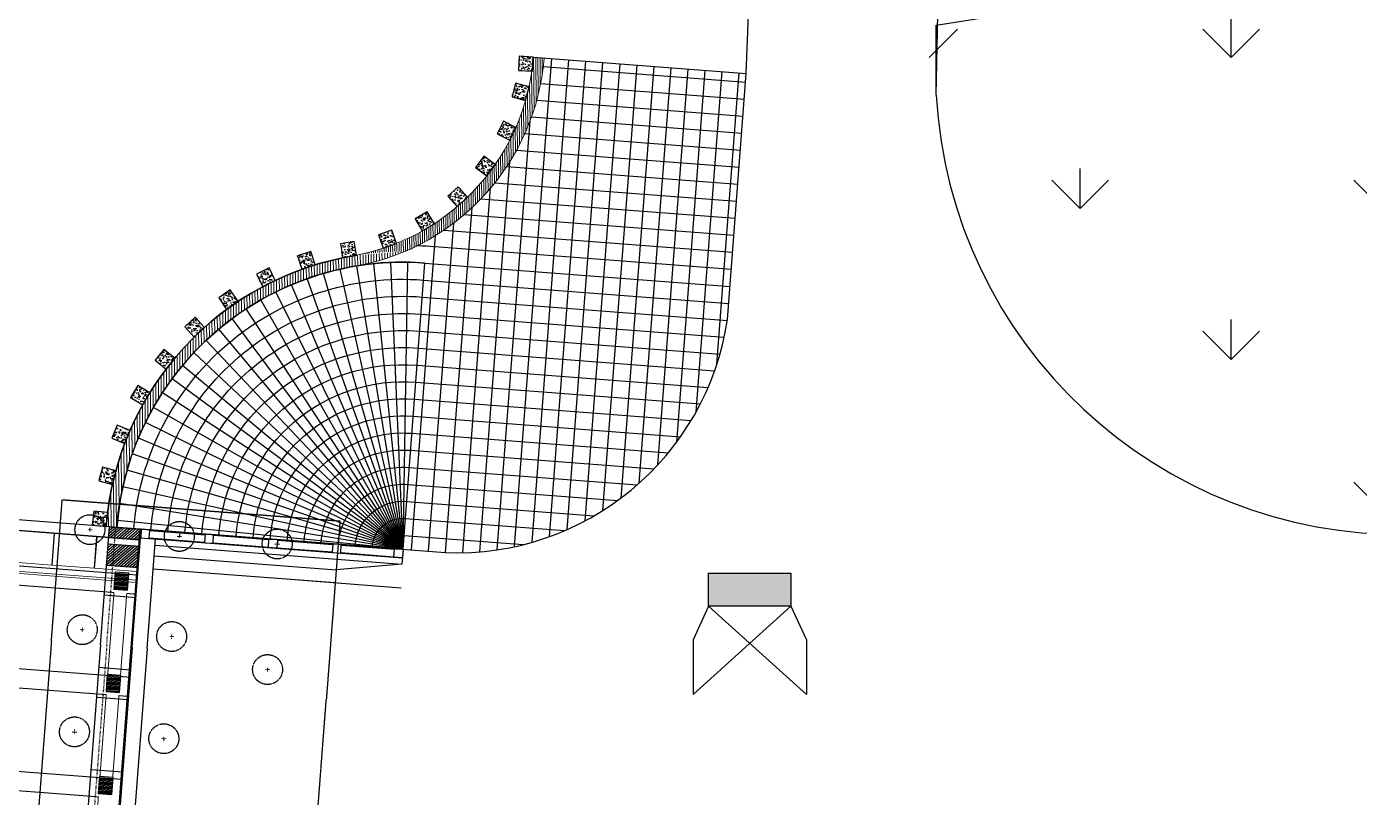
# Model space of a CAD drawing. Header units: inches. Extents: x 215676 to 3518780154, y 2761699 to 325936546.
# Drawn here: x 113033010 to 113064231, y 9467255 to 9485305 of the extents above; entities that cross this region are included whole.
import ezdxf

# ---------------------------------------------------------------- set-up
doc = ezdxf.new("R2010")
doc.units = ezdxf.units.IN
doc.header["$MEASUREMENT"] = 0
for name, pattern in [('ACAD_ISO03W100', [30, 12, -18]), ('DASHED', [0.75, 0.5, -0.25]), ('DASHED2', [0.375, 0.25, -0.125]), ('HIDDEN', [9.524999999999999, 6.35, -3.175])]:
    doc.linetypes.add(name, pattern=pattern)
for name, color, linetype in [('Abutment W Line', 11, 'Continuous'), ('Bearing  peat', 11, 'Continuous'), ('Crops Land', 74, 'Continuous'), ('Deck Slab', 11, 'Continuous'), ('ELECTRIC POLE', 1, 'Continuous'), ('Extra Line', 134, 'Continuous'), ('Hatching', 65, 'Continuous'), ('Ralling', 6, 'Continuous'), ('RL', 1, 'Continuous'), ('Text', 7, 'Continuous')]:
    doc.layers.add(name, color=color, linetype=linetype)
for name, color, linetype, lineweight in [('Box', 30, 'Continuous', 13), ('Girder Line', 7, 'Continuous', 18), ('Pucca Road', 1, 'Continuous', 30), ('Railing', 6, 'Continuous', 15), ('Road', 7, 'Continuous', 30)]:
    doc.layers.add(name, color=color, linetype=linetype, lineweight=lineweight)
pattern_1 = [(45, (113368225.4387956, 9459709.098030254), (-33.67596045400933, 33.67596045400933), [])]

# ---------------------------------------------------------------- blocks, each defined once
blk = doc.blocks.new('eeee')
at = {"layer": 'ELECTRIC POLE'}
for p, q in [((353314.0216475676, 2673551.64898157), (353315.7394676891, 2673551.64898157)), ((353314.0216475676, 2673550.959405303), (353314.0216475676, 2673551.64898157)), ((353315.7394676891, 2673551.64898157), (353315.7394676891, 2673550.959405303)), ((353314.0216475676, 2673550.959405303), (353313.699718081, 2673550.258974852)), ((353313.699718081, 2673549.118617038), (353315.7394676891, 2673550.959405303)), ((353315.7394676891, 2673550.959405303), (353314.0216475676, 2673550.959405303)), ((353316.0613971761, 2673549.118617038), (353314.0216475676, 2673550.959405303)), ((353315.7394676891, 2673550.959405303), (353316.0613971761, 2673550.258974852)), ((353313.699718081, 2673550.258974852), (353313.699718081, 2673549.118617038)), ((353316.0613971761, 2673550.258974852), (353316.0613971761, 2673549.118617038))]:
    blk.add_line(p, q, dxfattribs=at)
blk.add_solid([(353314.0216475676, 2673551.64898157), (353315.7394676891, 2673551.64898157), (353314.0216475676, 2673550.959405303), (353315.7394676891, 2673550.959405303)], dxfattribs=at)
blk = doc.blocks.new('*U408')
at = {"ltscale": 10}
blk.add_line((-4.117874862132975e-13, 6725), (0.9146961398801068, 6.220588693400858e-05), dxfattribs=at)
blk = doc.blocks.new('*U409')
at = {"layer": 'RL', "color": 0, "linetype": 'ByBlock', "lineweight": -2, "transparency": 16777216}
for p, rotation in [((113350988.0551053, 9474678.048711212), 190.2237822179475), ((113351383.5826658, 9474737.30057654), 186.8158548119649), ((113351781.9329773, 9474772.935727982), 183.4079274059825), ((113352181.6971645, 9474784.828132046), 180), ((113350211.0488732, 9474489.615866657), 197.0396370299124), ((113350596.7491875, 9474595.389692483), 193.6317096239301), ((113349461.8969449, 9474210.300615128), 203.8554918418771), ((113349832.3182975, 9474361.101331899), 200.4475644358947), ((113348751.1882747, 9473844.050962906), 210.6713466538419), ((113349101.0949121, 9474037.74706447), 207.2634192478594), ((113348413.4145735, 9473629.897369865), 214.0792740598244), ((113347778.9973605, 9473143.317035893), 220.8951288717895), ((113348088.9684378, 9473396.043698296), 217.4872014658067), ((113347484.5976393, 9472872.611219851), 224.3030562777721), ((113347206.8104997, 9472584.883675586), 227.7109836837547), ((113346946.6184121, 9472281.152030524), 231.1189110897373), ((113346704.9416172, 9471962.49051498), 234.5268384957198), ((113346482.6348714, 9471630.02616286), 237.9347659017022), ((113346280.4844234, 9471284.934825592), 241.3426933076847), ((113346099.2052339, 9470928.437013393), 244.750620713667), ((113345939.4384464, 9470561.793578615), 248.1585481196495), ((113345801.7491199, 9470186.301256388), 251.566475525632), ((113345686.6242307, 9469803.288078364), 254.9744029316145), ((113345594.4709494, 9469414.108675757), 258.3823303375971), ((113345525.6152014, 9469020.139488336), 261.7902577435796), ((113345480.3005141, 9468622.77389625), 265.1981851495621), ((113345458.6871551, 9468223.417291977), 268.6061125555447)]:
    blk.add_blockref('*U408', p, dxfattribs=dict(at, rotation=rotation))
blk = doc.blocks.new('gfffe')
at = {"true_color": 0xed1f24}
h = blk.add_hatch(dxfattribs=at)
h.set_pattern_fill('AR-CONC', color=240, angle=-3.81666561775622e-14)
h.set_pattern_definition([(49.9999999999999, (5949314.327706725, 76386.57703159499), (182.184668996004, -15.93908553890321), [19.05, -209.55]), (355, (5949314.327706725, 76386.57703159499), (-35.24342142496921, 191.0568452390352), [15.24, -167.64058417]), (100.4514446999999, (5949329.509713725, 76385.24877809499), (146.9412470903534, 175.117751912195), [16.19000879999999, -178.0902445999999]), (46.18419999999996, (5949314.327706725, 76437.37703159498), (271.0790408921299, -42.04232793272732), [28.575, -314.325]), (96.63555760999989, (5949336.917606725, 76433.87353159499), (237.4041340515032, 247.4261245977214), [24.28502314, -267.13560816]), (351.1841511699999, (5949314.327706725, 76437.37703159498), (237.4041340649772, 247.4261245855325), [22.85996707, -251.45973192]), (20.99999999999993, (5949339.727706725, 76424.67703159498), (151.6143912691324, -102.2651981870877), [19.05, -209.55]), (325.9999999999999, (5949339.727706725, 76424.67703159498), (61.80202834764719, 184.1879661223192), [15.24, -167.64]), (71.45144499999995, (5949352.362239325, 76416.15493169498), (213.4164192787162, 81.9227688859051), [16.1900088, -178.0899376]), (37.49999999999998, (5949314.327706725, 76386.57703159499), (3.088603250591873, 84.5550388731531), [0, -165.608, 0, -170.18, 0, -168.275]), (7.499999999999957, (5949314.327706725, 76386.57703159499), (66.81966251030582, 100.1805748181195), [0, -97.02799999999998, 0, -161.798, 0, -64.13499999999999]), (327.5, (5949257.685706725, 76386.57703159499), (135.5905951668714, -5.728743992673534), [0, -63.49999999999999, 0, -198.12, 0, -262.8899999999999]), (317.4999999999999, (5949232.285706725, 76386.57703159499), (148.129181386018, 25.42649103333293), [0, -82.55, 0, -131.572, 0, -186.69])])
h.paths.add_polyline_path([(5963085.189231027, 76843.61030348999), (5962756.360412356, 76832.52273693965), (5962767.447978905, 76503.69391826894), (5963096.276797577, 76514.78148481926)])
at = {"ltscale": 10}
blk.add_lwpolyline([(5962756.360412356, 76832.52273693965), (5963085.189231027, 76843.61030348999), (5963096.276797577, 76514.78148481926), (5962767.447978905, 76503.69391826894)], close=True, dxfattribs=at)
blk = doc.blocks.new('PNAU')
at = {"layer": 'Hatching', "lineweight": 18, "true_color": 0x58ba48}
h = blk.add_hatch(dxfattribs=at)
h.set_pattern_fill('ANSI31', color=85, scale=400, angle=50)
h.set_pattern_definition([(95, (0, 0), (-49.80973490458728, -4.357787137382907), [])])
edge = h.paths.add_edge_path()
edge.add_line((113354599.5347867, 9479775.81910523), (113354349.6971646, 9479784.828132043))
edge.add_arc((113349155.5266468, 9479822.288337516), 5194.305596967747, 296.6680124525945, 359.5867916820559, ccw=False)
edge.add_line((113351486.8357682, 9475180.542069681), (113351487.2557121, 9475179.602044143))
edge.add_line((113351487.2557121, 9475179.602044143), (113351426.6361499, 9475152.521064403))
edge.add_arc((113349218.0806666, 9479976.001922531), 5305.062196769906, 293.5422310188767, 294.60190041755305, ccw=False)
edge.add_line((113351337.0545951, 9475112.501701303), (113351186.8534782, 9475045.401358526))
edge.add_line((113351186.8534782, 9475045.401358526), (113351185.1918997, 9475049.120727697))
edge.add_arc((113349218.0806666, 9479976.001922252), 5305.062196491373, 284.75465552415193, 291.764896020731, ccw=False)
edge.add_arc((113352181.6971645, 9468059.828132017), 6975.00000003192, 93.73396778347387, 103.36689077095878, ccw=False)
edge.add_arc((113349144.584517, 9479824.984014072), 5455.171824359235, 298.2599355404839, 359.4836129816748)
h = blk.add_hatch(dxfattribs=at)
h.set_pattern_fill('ANSI31', color=85, scale=20, angle=50)
h.set_pattern_definition([(94.99999999999984, (107366486.5575128, 9391556.134213777), (-63.25836332882584, -5.53438966447629), [])])
edge = h.paths.add_edge_path()
edge.add_line((113350569.1766863, 9474845.872834772), (113350569.9887728, 9474842.649198374))
edge.add_line((113350569.9887728, 9474842.649198374), (113351693.7429287, 9475020.591994073))
edge.add_arc((113349237.5906421, 9479729.851865748), 5311.291047733716, 284.81699234142746, 297.54465472515983, ccw=False)
edge.add_arc((113352178.5754403, 9468062.51943908), 6721.648878998658, 103.6190530553498, 174.8502521718907)
edge.add_line((113345484.0584546, 9468665.848520705), (113345230.063094, 9468630.274228701))
edge.add_arc((113352165.1603962, 9468074.032988278), 6957.368677072809, 103.26143960722192, 175.4143114422804, ccw=False)
edge = h.paths.add_edge_path()
edge.add_line((113345230.063094, 9468630.274228701), (113345484.0584546, 9468665.848520705))
edge.add_arc((113352181.6971645, 9468059.828132102), 6725.000000028963, 174.8298025587759, 179.1017579035993)
edge.add_arc((113345294.3681323, 9468026.28921948), 214.3146728994236, 40.42201889058486, 112.5331915434619)
edge.add_line((113345212.2387691, 9468224.24261483), (113345230.063094, 9468630.274228701))
edge = h.paths.add_edge_path()
edge.add_arc((113345294.3681323, 9468026.28921948), 214.314672903846, 40.42201889058481, 112.5331915434619, ccw=False)
edge.add_line((113345457.5235733, 9468165.253535321), (113345456.6971645, 9468059.828132046))
edge.add_line((113345456.6971645, 9468059.828132046), (113345206.6971646, 9468059.828132046))
edge.add_line((113345206.6971646, 9468059.828132046), (113345212.2387691, 9468224.24261483))
at = {"layer": 'Hatching', "linetype": 'Continuous', "ltscale": 3}
h = blk.add_hatch(dxfattribs=at)
h.set_pattern_fill('ANSI31', color=256, scale=15, style=2)
h.set_pattern_definition(pattern_1)
h.paths.add_polyline_path([(113346031.6971645, 9468059.828132046), (113345281.6971645, 9468059.828132046), (113345281.6971645, 9467809.828132046), (113346031.6971645, 9467809.828132046)])
h = blk.add_hatch(dxfattribs=at)
h.set_pattern_fill('ANSI31', color=256, scale=15, style=2)
h.set_pattern_definition(pattern_1)
h.paths.add_polyline_path([(113346031.6971645, 9467659.828132046), (113345281.6971645, 9467659.828132046), (113345281.6971645, 9467159.828132046), (113346031.6971645, 9467159.828132046)])
h = blk.add_hatch(dxfattribs=at)
h.set_pattern_fill('LINE,_I', color=256, scale=8, style=2)
h.set_pattern_definition([(0, (113368375.4387956, 9459709.098030254), (0, 25.4), [])])
h.paths.add_polyline_path([(113345816.6971645, 9467009.828132046), (113345656.6971645, 9467009.828132046), (113345656.6971645, 9466809.828132046), (113345816.6971645, 9466809.828132046)])
h.paths.add_polyline_path([(113345656.6971645, 9466809.828132046), (113345656.6971645, 9467009.828132046), (113345496.6971645, 9467009.828132046), (113345496.6971645, 9466809.828132046)])
h.paths.add_polyline_path([(113345656.6971645, 9466809.828132046), (113345496.6971645, 9466809.828132046), (113345496.6971645, 9466609.828132046), (113345656.6971645, 9466609.828132046)])
h.paths.add_polyline_path([(113345656.6971645, 9466609.828132046), (113345816.6971645, 9466609.828132046), (113345816.6971645, 9466809.828132046), (113345656.6971645, 9466809.828132046)])
h = blk.add_hatch(dxfattribs=at)
h.set_pattern_fill('LINE,_I', color=256, scale=8, style=2)
h.set_pattern_definition([(0, (113368375.4387956, 9457309.098030254), (0, 25.4), [])])
h.paths.add_polyline_path([(113345816.6971645, 9464609.828132046), (113345656.6971645, 9464609.828132046), (113345656.6971645, 9464409.828132046), (113345816.6971645, 9464409.828132046)])
h.paths.add_polyline_path([(113345656.6971645, 9464409.828132046), (113345656.6971645, 9464609.828132046), (113345496.6971645, 9464609.828132046), (113345496.6971645, 9464409.828132046)])
h.paths.add_polyline_path([(113345656.6971645, 9464409.828132046), (113345496.6971645, 9464409.828132046), (113345496.6971645, 9464209.828132046), (113345656.6971645, 9464209.828132046)])
h.paths.add_polyline_path([(113345656.6971645, 9464209.828132046), (113345816.6971645, 9464209.828132046), (113345816.6971645, 9464409.828132046), (113345656.6971645, 9464409.828132046)])
h = blk.add_hatch(dxfattribs=at)
h.set_pattern_fill('LINE,_I', color=256, scale=8, style=2)
h.set_pattern_definition([(0, (113368375.4387956, 9454909.098030254), (0, 25.4), [])])
h.paths.add_polyline_path([(113345816.6971645, 9462209.828132046), (113345656.6971645, 9462209.828132046), (113345656.6971645, 9462009.828132046), (113345816.6971645, 9462009.828132046)])
h.paths.add_polyline_path([(113345656.6971645, 9462009.828132046), (113345656.6971645, 9462209.828132046), (113345496.6971645, 9462209.828132046), (113345496.6971645, 9462009.828132046)])
h.paths.add_polyline_path([(113345656.6971645, 9462009.828132046), (113345496.6971645, 9462009.828132046), (113345496.6971645, 9461809.828132046), (113345656.6971645, 9461809.828132046)])
h.paths.add_polyline_path([(113345656.6971645, 9461809.828132046), (113345816.6971645, 9461809.828132046), (113345816.6971645, 9462009.828132046), (113345656.6971645, 9462009.828132046)])
at = {"lineweight": 0}
for centre, radius, start, end in [((113349201.8233869, 9479808.888884002), 5147.930006347211, 285.4033362756657, 359.7322060407304), ((113349201.8607558, 9479808.753736354), 5397.774507499589, 285.3732916410131, 359.6504064648711)]:
    blk.add_arc(centre, radius, start, end, dxfattribs=at)
at = {"ltscale": 10}
blk.add_arc((113352172.6204442, 9468063.587832727), 6965.924294261445, 103.3010363517564, 180.030924107493, dxfattribs=at)
at = {"layer": 'Abutment W Line', "ltscale": 5}
for p, q in [((113345281.6971645, 9468059.828132046), (113346031.6971645, 9468059.828132046)), ((113345281.6971645, 9465284.828132046), (113345281.6971645, 9468059.828132046)), ((113345281.6971645, 9468059.828132046), (113346031.6971645, 9468059.828132046)), ((113345281.6971645, 9467809.828132046), (113346031.6971645, 9467809.828132046)), ((113346031.6971645, 9465284.828132046), (113346031.6971645, 9468059.828132046)), ((113346381.6971645, 9465284.828132046), (113346381.6971645, 9467859.830775252)), ((113352181.6971645, 9468059.828132046), (113352181.6971645, 9467709.828132046)), ((113345281.6971645, 9467659.828132046), (113346031.6971645, 9467659.828132046)), ((113346381.6971645, 9467709.828132046), (113352181.6971645, 9467709.828132046)), ((113346381.6971645, 9467459.828132046), (113350656.6971645, 9467459.828132046)), ((113345281.6971645, 9467159.828132046), (113346031.6971645, 9467159.828132046)), ((113346381.6971645, 9467159.828132046), (113350656.6971645, 9467159.828132046)), ((113345281.6971645, 9466459.828132046), (113346031.6971645, 9466459.828132046)), ((113345281.6971645, 9465284.828132046), (113345281.6971645, 9458359.828132046)), ((113346031.6971645, 9465284.828132046), (113346031.6971645, 9458359.828132046)), ((113346381.6971645, 9465284.828132046), (113346381.6971645, 9458559.825488841)), ((113345281.6971645, 9464759.828132046), (113346031.6971645, 9464759.828132046)), ((113345281.6971645, 9464059.828132046), (113346031.6971645, 9464059.828132046)), ((113345281.6971645, 9462359.828132046), (113346031.6971645, 9462359.828132046))]:
    blk.add_line(p, q, dxfattribs=at)
at = {"layer": 'Abutment W Line', "linetype": 'ACAD_ISO03W100'}
for q in [(113345431.6971645, 9468059.828132046), (113345431.6971645, 9458359.828132046)]:
    blk.add_line((113345431.6971645, 9465284.828132046), q, dxfattribs=at)
at = {"layer": 'Abutment W Line'}
blk.add_line((113352181.6971645, 9467709.828132046), (113350656.6971645, 9467459.828132046), dxfattribs=at)
at = {"layer": 'Bearing  peat', "linetype": 'Continuous'}
for points in [[(113345496.6971645, 9466609.828132046), (113345816.6971645, 9466609.828132046), (113345816.6971645, 9467009.828132046), (113345496.6971645, 9467009.828132046)], [(113345496.6971645, 9464209.828132046), (113345816.6971645, 9464209.828132046), (113345816.6971645, 9464609.828132046), (113345496.6971645, 9464609.828132046)], [(113345496.6971645, 9461809.828132046), (113345816.6971645, 9461809.828132046), (113345816.6971645, 9462209.828132046), (113345496.6971645, 9462209.828132046)]]:
    blk.add_lwpolyline(points, close=True, dxfattribs=at)
at = {"layer": 'Box', "linetype": 'Continuous', "lineweight": 20, "ltscale": 5}
blk.add_line((113346006.6971645, 9468059.828132046), (113346006.6971645, 9468059.828132046), dxfattribs=at)
for points in [[(113344001.6971645, 9467804.828132046), (113343011.6971645, 9467804.828132046), (113343011.6971645, 9467064.828132046), (113344001.6971645, 9467064.828132046)], [(113345001.6971645, 9467804.828132046), (113344011.6971645, 9467804.828132046), (113344011.6971645, 9467064.828132046), (113345001.6971645, 9467064.828132046)], [(113346001.6971645, 9467804.828132046), (113345011.6971645, 9467804.828132046), (113345011.6971645, 9467064.828132046), (113346001.6971645, 9467064.828132046)]]:
    blk.add_lwpolyline(points, close=True, dxfattribs=at)
at = {"layer": 'Deck Slab'}
blk.add_line((113346006.6971645, 9467809.828132046), (113326006.4554112, 9467809.828132046), dxfattribs=at)
blk.add_lwpolyline([(113326893.4554112, 9458259.828132046), (113346006.6971645, 9458259.828132046), (113346006.6971645, 9468059.828132046), (113326006.4554112, 9468059.828132046), (113326006.4554112, 9458259.828132046), (113327534.1971645, 9458259.828132046)], dxfattribs=at)
at = {"layer": 'Extra Line'}
for p, q in [((113346879.1971645, 9467959.828132048), (113346984.1971645, 9467959.828132048)), ((113346931.6971645, 9468012.328132048), (113346931.6971645, 9467932.328132048)), ((113349179.1971645, 9467959.828132048), (113349284.1971645, 9467959.828132048)), ((113349231.6971645, 9468012.328132048), (113349231.6971645, 9467932.328132048)), ((113344779.1971645, 9463209.828132046), (113344884.1971645, 9463209.828132046))]:
    blk.add_line(p, q, dxfattribs=at)
at = {"layer": 'Girder Line', "linetype": 'DASHED2', "lineweight": 25, "ltscale": 2}
for p, q in [((113344131.6971645, 9468609.828132046), (113350656.6971645, 9468609.828132046)), ((113344131.6971645, 9465284.828132046), (113344131.6971645, 9468609.828132046)), ((113350656.6971645, 9468609.828132046), (113350656.6971645, 9464409.828132046)), ((113344131.6971645, 9465284.828132046), (113344131.6971645, 9457809.828132046)), ((113350656.6971645, 9457809.828132046), (113350656.6971645, 9464409.828132046))]:
    blk.add_line(p, q, dxfattribs=at)
at = {"layer": 'Girder Line', "linetype": 'DASHED', "ltscale": 0.15}
for p, q in [((113344779.1971645, 9467959.828132048), (113344884.1971645, 9467959.828132048)), ((113344831.6971645, 9468012.328132048), (113344831.6971645, 9467907.328132048)), ((113344831.6971645, 9465662.328132046), (113344831.6971645, 9465609.828132046)), ((113346931.6971645, 9465662.328132046), (113346931.6971645, 9465609.828132046)), ((113344779.1971645, 9465609.828132046), (113344884.1971645, 9465609.828132046)), ((113344779.1971645, 9465609.828132046), (113344884.1971645, 9465609.828132046)), ((113344831.6971645, 9465557.328132046), (113344831.6971645, 9465609.828132046)), ((113346879.1971645, 9465609.828132046), (113346984.1971645, 9465609.828132046)), ((113346879.1971645, 9465609.828132046), (113346984.1971645, 9465609.828132046)), ((113346931.6971645, 9465557.328132046), (113346931.6971645, 9465609.828132046)), ((113349179.1971645, 9465009.828132046), (113349284.1971645, 9465009.828132046)), ((113349179.1971645, 9465009.828132046), (113349284.1971645, 9465009.828132046)), ((113349231.6971645, 9464963.246075165), (113349231.6971645, 9465062.328132046)), ((113344831.6971645, 9463157.328132046), (113344831.6971645, 9463262.328132046)), ((113346879.1971645, 9463209.828132046), (113346984.1971645, 9463209.828132046)), ((113346931.6971645, 9463157.328132046), (113346931.6971645, 9463262.328132046))]:
    blk.add_line(p, q, dxfattribs=at)
at = {"layer": 'Girder Line', "linetype": 'HIDDEN', "ltscale": 0.15}
for p, q in [((113346006.6971645, 9466984.828132046), (113326006.4554112, 9466984.828132046)), ((113345506.6971645, 9466534.828132046), (113339073.6971645, 9466534.828132046)), ((113345506.6971645, 9466534.828132046), (113345506.6971645, 9464584.828132046)), ((113346006.6971645, 9466534.828132046), (113345806.6971645, 9466534.828132046)), ((113345806.6971645, 9466534.828132046), (113345806.6971645, 9464584.828132046)), ((113345506.6971645, 9464584.828132046), (113339073.6971645, 9464584.828132046)), ((113346006.6971645, 9464584.828132046), (113345806.6971645, 9464584.828132046)), ((113346006.6971645, 9462159.828132046), (113346006.6971645, 9464459.828132046)), ((113345506.6971645, 9464134.828132046), (113339073.6971645, 9464134.828132046)), ((113345506.6971645, 9464134.828132046), (113345506.6971645, 9462184.828132046)), ((113345806.6971645, 9464134.828132046), (113345806.6971645, 9462184.828132046)), ((113346006.6971645, 9464134.828132046), (113345806.6971645, 9464134.828132046)), ((113345506.6971645, 9462184.828132046), (113339073.6971645, 9462184.828132046)), ((113346006.6971645, 9462184.828132046), (113345806.6971645, 9462184.828132046)), ((113345506.6971645, 9461734.828132046), (113339073.6971645, 9461734.828132046)), ((113345506.6971645, 9461734.828132046), (113345506.6971645, 9459784.828132046))]:
    blk.add_line(p, q, dxfattribs=at)
at = {"layer": 'Girder Line', "linetype": 'DASHED2', "lineweight": 25, "ltscale": 2}
for centre in [(113344831.6971645, 9467959.828132048), (113346931.6971645, 9467959.828132048), (113349231.6971645, 9467959.828132048), (113344831.6971645, 9465609.828132046), (113346931.6971645, 9465609.828132046), (113349231.6971645, 9465009.828132046), (113344831.6971645, 9463209.828132046), (113346931.6971645, 9463209.828132046)]:
    blk.add_circle(centre, 350, dxfattribs=at)
at = {"layer": 'Railing', "linetype": 'Continuous', "lineweight": 20, "ltscale": 5}
for p, q in [((113346006.6971645, 9466859.828132046), (113326006.4554112, 9466859.828132046)), ((113346006.6971645, 9466809.828132046), (113326006.4554112, 9466809.828132046))]:
    blk.add_line(p, q, dxfattribs=at)
at = {"layer": 'Ralling'}
for p, q in [((113352181.6971645, 9468059.828132046), (113346031.6971645, 9468059.828132046)), ((113346031.6971645, 9467859.830775252), (113352181.6971645, 9467859.830775252)), ((113346043.6971645, 9468059.828132046), (113352181.6971645, 9468059.828132046)), ((113346231.6971645, 9468047.828132046), (113347531.6971645, 9468047.828132046)), ((113346231.6971645, 9467871.828132046), (113347531.6971645, 9467871.828132046)), ((113347731.6971645, 9468047.828132046), (113349031.6971645, 9468047.830775252)), ((113347731.6971645, 9467871.828132046), (113349031.6971645, 9467871.830775252)), ((113349231.6971645, 9468047.830775252), (113350531.6971645, 9468047.830775252)), ((113349231.6971645, 9467871.830775252), (113350531.6971645, 9467871.830775252)), ((113350731.6971645, 9468047.831045331), (113351981.6971645, 9468047.828132046)), ((113350731.6974346, 9467871.831045326), (113351981.6971645, 9467871.828132046))]:
    blk.add_line(p, q, dxfattribs=at)
for points in [[(113346043.6971645, 9467859.828132046), (113346219.6971645, 9467859.828132046), (113346231.6971645, 9467871.828132046), (113346231.6971645, 9468047.828132046), (113346219.6971645, 9468059.828132046), (113346043.6971645, 9468059.828132046), (113346031.6971645, 9468047.828132046), (113346031.6971645, 9467871.828132046)], [(113347543.6971645, 9467859.828132046), (113347719.6971645, 9467859.828132046), (113347731.6971645, 9467871.828132046), (113347731.6971645, 9468047.828132046), (113347719.6971645, 9468059.828132046), (113347543.6971645, 9468059.828132046), (113347531.6971645, 9468047.828132046), (113347531.6971645, 9467871.828132046)], [(113349219.6971645, 9467859.830775252), (113349043.6971645, 9467859.830775252), (113349031.6971645, 9467871.830775252), (113349031.6971645, 9468047.830775252), (113349043.6971645, 9468059.830775252), (113349219.6971645, 9468059.830775252), (113349231.6971645, 9468047.830775252), (113349231.6971645, 9467871.830775252)], [(113350543.6971645, 9467859.830775252), (113350719.6971645, 9467859.830775252), (113350731.6971645, 9467871.830775252), (113350731.6971645, 9468047.830775252), (113350719.6971645, 9468059.830775252), (113350543.6971645, 9468059.830775252), (113350531.6971645, 9468047.830775252), (113350531.6971645, 9467871.830775252)], [(113352169.6971645, 9467859.828132046), (113351993.6971645, 9467859.828132046), (113351981.6971645, 9467871.828132046), (113351981.6971645, 9468047.828132046), (113351993.6971645, 9468059.828132046), (113352169.6971645, 9468059.828132046), (113352181.6971645, 9468047.828132046), (113352181.6971645, 9467871.828132046)]]:
    blk.add_lwpolyline(points, close=True, dxfattribs=at)
at = {"layer": 'RL', "ltscale": 0.5}
for p, q in [((113354781.6971645, 9468322.150041724), (113354781.6971645, 9479784.828132045)), ((113355181.6971645, 9468455.643561805), (113355181.6971645, 9479784.828132045)), ((113355581.6971645, 9468619.452925565), (113355581.6971645, 9479784.828132045)), ((113355981.6971645, 9468816.212627478), (113355981.6971645, 9479784.828132045)), ((113356381.6971645, 9469049.509769311), (113356381.6971645, 9479784.828132045)), ((113356781.6971645, 9469324.311702164), (113356781.6971645, 9479784.828132045)), ((113357181.6971645, 9469647.708918586), (113357181.6971645, 9479784.828132045)), ((113357581.6971645, 9470030.308378411), (113357581.6971645, 9479784.828132045)), ((113357981.6971645, 9470489.143855862), (113357981.6971645, 9479784.828132045)), ((113358381.6971645, 9471054.80652103), (113358381.6971645, 9479784.828132045)), ((113358781.6971645, 9471794.212301208), (113358781.6971645, 9479784.828132045)), ((113359181.6971645, 9472941.587440582), (113359181.6971645, 9479784.828132045)), ((113359349.6971645, 9474006.857433623), (113359349.6971645, 9479784.828132045)), ((113354381.6971645, 9468217.030407773), (113354381.6971645, 9478290.444014054)), ((113353981.6971645, 9468138.871150684), (113353981.6971645, 9477300.939241672)), ((113353581.6971645, 9468086.681844095), (113353581.6971645, 9476653.915758451)), ((113353181.6971645, 9468059.828132046), (113353181.6971645, 9476162.26613953)), ((113352781.6971645, 9468059.828132046), (113352781.6971645, 9475768.860059442)), ((113352381.6971645, 9468059.828132046), (113352381.6971645, 9475447.032740267)), ((113351014.0057458, 9468059.828132046), (113353181.6971652, 9468059.828132048)), ((113351331.6971645, 9468059.828132022, -9.680661605671048e-09), (113353181.6971645, 9468059.828132022, -5.466726553756767e-09)), ((113349503.881708, 9467159.828132046), (113352206.9087137, 9467159.828132046))]:
    blk.add_line(p, q, dxfattribs=at)
for points in [[(113354349.6971645, 9479784.828132045), (113359349.6971645, 9479784.828132045)], [(113354594.9885086, 9479584.82813209), (113359349.6971645, 9479584.828132046)], [(113354563.4544064, 9479184.828132086), (113359349.6971645, 9479184.828132046)], [(113354501.6292404, 9478784.828132082), (113359349.6971645, 9478784.828132046)], [(113354408.4340538, 9478384.828132078), (113359349.6971645, 9478384.828132046)], [(113354282.1427385, 9477984.828132076), (113359349.6971645, 9477984.828132046)], [(113354120.2064676, 9477584.828132072), (113359349.6971645, 9477584.828132046)], [(113353918.9556305, 9477184.82813207), (113359349.6971645, 9477184.828132046)], [(113353673.0847016, 9476784.828132067), (113359349.6971645, 9476784.828132046)], [(113353374.7138673, 9476384.828132063), (113359349.6971645, 9476384.828132046)], [(113353011.52775, 9475984.828132058), (113359349.6971645, 9475984.828132046)], [(113352562.578257, 9475584.828132052), (113359349.6971645, 9475584.828132046)]]:
    blk.add_lwpolyline(points, dxfattribs=at)
for points in [[(113351982.0404037, 9475182.03019166, -0.007006532176746468), (113352181.6971645, 9475184.828132045), (113359349.6971645, 9475184.828132046)], [(113345206.6971651, 9468059.735703822, -0.3478975671402861), (113350569.9887728, 9474842.649198374), (113350569.9887728, 9474842.649198374)], [(113345456.6971651, 9468059.739016661, -0.4142174436114359), (113352181.6971645, 9474784.828132046), (113359349.6971645, 9474784.828132046)], [(113345856.6971651, 9468059.744317206, -0.4142174436114373), (113352181.6971645, 9474384.828132046), (113359349.6971645, 9474384.828132046)], [(113346256.697165, 9468059.749617748, -0.4142174436114366), (113352181.6971645, 9473984.828132046), (113359348.0645873, 9473984.828132046)], [(113346656.697165, 9468059.754918292, -0.4142174436114348), (113352181.6971645, 9473584.828132046), (113359305.0755148, 9473584.828132046)], [(113347056.697165, 9468059.760218835, -0.4142174436114356), (113352181.6971645, 9473184.828132046), (113359236.3839189, 9473184.828132046)], [(113347456.6971649, 9468059.765519379, -0.414217443611434), (113352181.6971645, 9472784.828132046), (113359141.1340255, 9472784.828132046)], [(113347856.6971649, 9468059.770819923, -0.4142174436114354), (113352181.6971645, 9472384.828132046), (113359018.074849, 9472384.828132046)], [(113348256.6971648, 9468059.776120465, -0.4142174436114333), (113352181.6971645, 9471984.828132046), (113358865.4704352, 9471984.828132046)], [(113348656.6971648, 9468059.78142101, -0.414217443611435), (113352181.6971645, 9471584.828132046), (113358680.9601399, 9471584.828132046)], [(113349056.6971648, 9468059.786721552, -0.414217443611431), (113352181.6971645, 9471184.828132046), (113358461.3391141, 9471184.828132046)], [(113349456.6971647, 9468059.792022096, -0.4142174436114337), (113352181.6971645, 9470784.828132046), (113358202.2028376, 9470784.828132046)], [(113349856.6971647, 9468059.797322638, -0.414217443611429), (113352181.6971645, 9470384.828132046), (113357897.3430718, 9470384.828132046)], [(113350256.6971647, 9468059.802623183, -0.4142174436114323), (113352181.6971645, 9469984.828132046), (113357537.6490769, 9469984.828132046)], [(113350656.6971646, 9468059.807923725, -0.4142174436114688), (113352181.6971645, 9469584.828132046), (113357108.9099607, 9469584.828132046)], [(113351056.6971646, 9468059.81322427, -0.4142174436048862), (113352181.6971645, 9469184.828132046), (113356586.7729169, 9469184.828132046)], [(113351456.6971646, 9468059.818524811, -0.4142174436098529), (113352181.6971645, 9468784.828132046), (113355922.3826205, 9468784.828132046)], [(113351856.6971645, 9468059.823825356, -0.4142174436119368), (113352181.6971645, 9468384.828132046), (113354980.453938, 9468384.828132046)]]:
    blk.add_lwpolyline(points, format="xyb", dxfattribs=at)
for centre, radius, start, end in [((113352181.6971645, 9468059.828132046), 6725, 90, 180), ((113352952.2635469, 9474469.891943205), 6414.16852353485, 272.0498966906746, 355.8602553343628)]:
    blk.add_arc(centre, radius, start, end, dxfattribs=at)
at = {"layer": 'RL', "xscale": -1}
for p, rotation in [((119313800.8809428, 9692498.8623518), 2.782459199689793), ((119242733.7161825, 8537424.663014175), 351.6525915747536), ((118949977.4736984, 7417499.912167557), 340.5227239498172), ((118446544.3720675, 6375150.269650929), 329.3928563248809), ((117751371.3784643, 5449584.402714873), 318.2629886999445), ((116890607.8821878, 4675618.080094701), 307.1331210750081), ((115896632.068187, 4082364.55397468), 296.0032534500717), ((114927371.9882802, 3723837.336686702), 286.0707211653456), ((115731936.9545825, 4007832.598497448), 294.2851698412178), ((116487670.4457897, 4403869.192729731), 302.4996185169285), ((117179065.1608932, 4903820.632001835), 310.7140671926394), ((117791934.0007387, 5497428.144462602), 318.9285158683502), ((118313701.1807422, 6172511.17904023), 327.142964544061), ((118733660.2801624, 6915217.344705679), 335.3574132197718), ((119043193.9328927, 7710306.655117273), 343.5718618954826), ((119235950.6518202, 8541464.246078024), 351.7863105711934), ((119307975.1583978, 9391635.148988485), 0.0007592469042272398)]:
    blk.add_blockref('gfffe', p, dxfattribs=dict(at, rotation=rotation))
at = {"layer": 'RL', "ltscale": 0.5}
blk.add_blockref('*U409', (0, 0), dxfattribs=at)

msp = doc.modelspace()

# ---------------------------------------------------------------- hatches: boundary and pattern name
at = {"layer": 'Crops Land'}
h = msp.add_hatch(dxfattribs=at)
h.set_pattern_fill('GRASS', color=256, scale=5000)
h.set_pattern_definition([(90, (-659396366.2460881, -2491106631.102173), (-3535.533904999999, 3535.533904999999), [937.5, -6133.567814999999]), (45, (-659396366.2460881, -2491106631.102173), (-3535.533905932738, 3535.533905932738), [937.5000000000001, -4062.5]), (135, (-659396366.2460881, -2491106631.102173), (-3535.533905932738, -3535.533905932738), [937.5, -4062.5])])
h.paths.add_polyline_path([(113077642.0150836, 9483318.754916176), (113087701.7244833, 9483907.641926331), (113087532.5940095, 9486796.826757574), (113077472.8846098, 9486207.939747421)], flags=24)
edge = h.paths.add_edge_path()
edge.add_arc((113064445.120172, 9484210.684665663), 10835.26992831151, 200.8069243629587, 271.0001206791002)
edge.add_line((113064634.244525, 9473377.065399762), (113116544.1489009, 9481578.420684814))
edge.add_line((113116544.1489009, 9481578.420684814), (113116544.1489009, 9495168.9920578))
edge.add_line((113116544.1489009, 9495168.9920578), (113054316.4967097, 9485337.514032364))
edge.add_line((113054316.4967097, 9485337.514032364), (113054316.4967097, 9480361.7807726))

# ---------------------------------------------------------------- linework, layer by layer
msp.add_lwpolyline([(113054316.4967097, 9483701.582918871), (113054316.4967097, 9485337.514032364), (113116544.1489009, 9495168.9920578), (113116544.1489009, 9481578.420684814), (113064634.244525, 9473377.065399764)], dxfattribs=at)
at = {"layer": 'Pucca Road', "ltscale": 0.5}
for points in [[(113049869.7834178, 9484207.998423235), (113050985.7829646, 9512430.399902344), (113056708.3177241, 9553779.438709259)], [(113054316.4967097, 9483701.582918871), (113054891.8772792, 9511746.146007538), (113060271.1573237, 9553966.781808853)]]:
    msp.add_lwpolyline(points, dxfattribs=at)
msp.add_arc((113065211.6136101, 9484326.511394832), 10913.02468944609, 183.2828077711948, 270.8076950583171, dxfattribs=at)

# ---------------------------------------------------------------- block references
at = {"layer": 'Road', "lineweight": 0, "rotation": 355.6245212791474}
msp.add_blockref('PNAU', (-702328.1499806764, 8680498.179746898, 3468), dxfattribs=at)
at = {"layer": 'Text', "xscale": 1123.915077434745, "yscale": 1123.915077434745, "zscale": 1123.915077434745}
msp.add_blockref('eeee', (-284045972.5868474, -2995372499.487382, -3.045521168587584e-07), dxfattribs=at)

doc.saveas('drawing.dxf')
